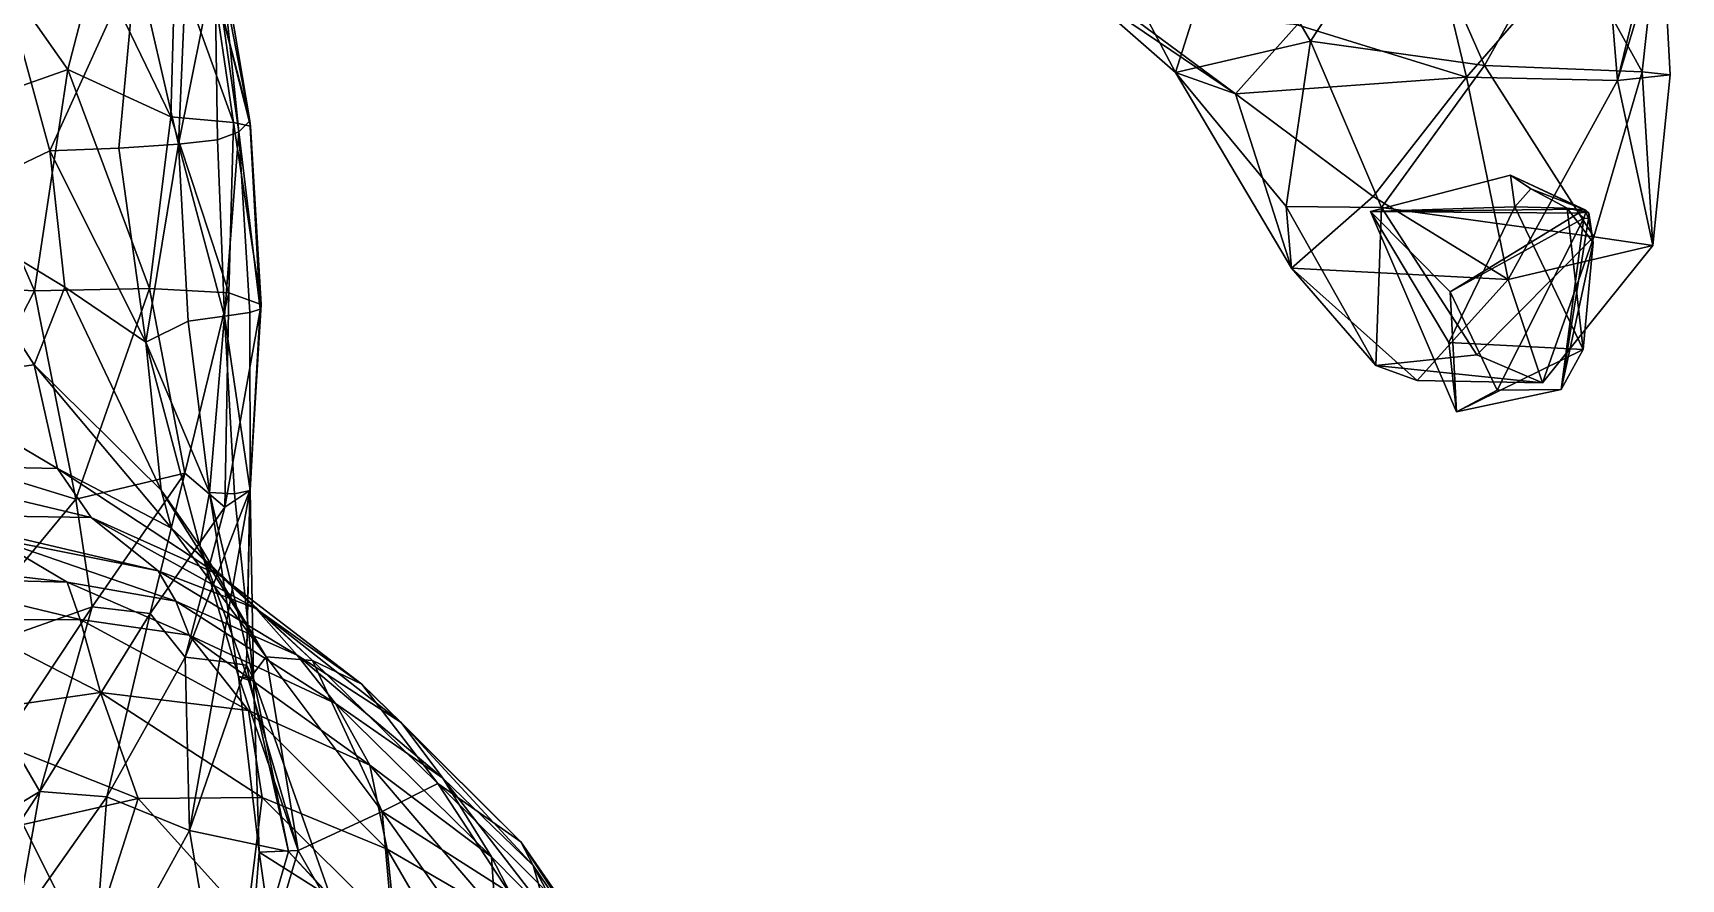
# Model space of a CAD drawing. Extents: x 373697 to 374058, y 6959904 to 6960301.
# Drawn here: x 373896.99 to 373938.7, y 6959943.63 to 6959965.05 of the extents above; entities that cross this region are included whole.
import ezdxf

# ---------------------------------------------------------------- set-up
doc = ezdxf.new("R2010")
doc.units = 0
doc.layers.add('Bht_Fk', color=7, linetype='CONTINUOUS')

msp = doc.modelspace()

# ---------------------------------------------------------------- linework, layer by layer
at = {"layer": 'Bht_Fk'}
for points in [[(373938.696, 6959969.156, 170.693), (373936.749, 6959967.931, 168.411), (373937.085, 6959963.844, 170.037)], [(373938.187, 6959968.355, 172.146), (373938.696, 6959969.156, 170.693), (373937.085, 6959963.844, 170.037)], [(373923.394, 6959968.79, 166.191), (373927.268, 6959968.357, 168.959), (373925.898, 6959964.048, 166.895)], [(373923.472, 6959966.182, 164.56), (373923.394, 6959968.79, 166.191), (373925.898, 6959964.048, 166.895)], [(373927.268, 6959968.357, 168.959), (373931.792, 6959968.611, 171.322), (373929.321, 6959964.84, 170.039)], [(373931.792, 6959968.611, 171.322), (373933.724, 6959964.225, 172.315), (373929.321, 6959964.84, 170.039)], [(373931.792, 6959968.611, 171.322), (373935.683, 6959967.742, 172.538), (373933.724, 6959964.225, 172.315)], [(373897.87, 6959964.121, 203.652), (373895.016, 6959963.116, 203.696), (373894.928, 6959968.302, 202.792)], [(373894.928, 6959968.302, 202.792), (373898.581, 6959966.857, 202.95), (373897.87, 6959964.121, 203.652)], [(373927.268, 6959968.357, 168.959), (373929.321, 6959964.84, 170.039), (373925.898, 6959964.048, 166.895)], [(373937.714, 6959964.062, 172.898), (373935.683, 6959967.742, 172.538), (373938.187, 6959968.355, 172.146)], [(373938.187, 6959968.355, 172.146), (373937.085, 6959963.844, 170.037), (373938.421, 6959963.988, 172.17)], [(373938.421, 6959963.988, 172.17), (373937.714, 6959964.062, 172.898), (373938.187, 6959968.355, 172.146)], [(373932.503, 6959967.122, 165.381), (373933.266, 6959963.928, 167.349), (373936.749, 6959967.931, 168.411)], [(373936.749, 6959967.931, 168.411), (373933.266, 6959963.928, 167.349), (373937.085, 6959963.844, 170.037)], [(373933.724, 6959964.225, 172.315), (373935.683, 6959967.742, 172.538), (373937.714, 6959964.062, 172.898)], [(373901.691, 6959967.472, 197.454), (373901.594, 6959966.813, 195.587), (373902.199, 6959962.544, 197.154)], [(373901.658, 6959967.053, 198.952), (373901.691, 6959967.472, 197.454), (373902.478, 6959962.822, 199.133)], [(373901.691, 6959967.472, 197.454), (373902.199, 6959962.544, 197.154), (373902.478, 6959962.822, 199.133)], [(373896.201, 6959966.529, 188.922), (373897.413, 6959962.063, 189.546), (373899.598, 6959966.882, 191.78)], [(373899.598, 6959966.882, 191.78), (373897.413, 6959962.063, 189.546), (373899.16, 6959962.132, 191.336)], [(373900.477, 6959962.926, 203.275), (373897.87, 6959964.121, 203.652), (373898.581, 6959966.857, 202.95)], [(373898.581, 6959966.857, 202.95), (373900.585, 6959966.872, 201.87), (373900.477, 6959962.926, 203.275)], [(373899.598, 6959966.882, 191.78), (373899.16, 6959962.132, 191.336), (373900.672, 6959962.233, 193.46)], [(373900.864, 6959966.706, 193.638), (373899.598, 6959966.882, 191.78), (373900.672, 6959962.233, 193.46)], [(373900.585, 6959966.872, 201.87), (373902.059, 6959962.783, 201.961), (373900.477, 6959962.926, 203.275)], [(373900.585, 6959966.872, 201.87), (373901.501, 6959966.621, 200.389), (373902.059, 6959962.783, 201.961)], [(373901.594, 6959966.813, 195.587), (373900.672, 6959962.233, 193.46), (373901.659, 6959962.339, 195.442)], [(373901.594, 6959966.813, 195.587), (373900.864, 6959966.706, 193.638), (373900.672, 6959962.233, 193.46)], [(373901.501, 6959966.621, 200.389), (373901.658, 6959967.053, 198.952), (373902.478, 6959962.822, 199.133)], [(373901.594, 6959966.813, 195.587), (373901.659, 6959962.339, 195.442), (373902.199, 6959962.544, 197.154)], [(373928.98, 6959965.251, 164.667), (373933.266, 6959963.928, 167.349), (373932.503, 6959967.122, 165.381)], [(373894.448, 6959960.645, 187.014), (373897.413, 6959962.063, 189.546), (373896.201, 6959966.529, 188.922)], [(373901.501, 6959966.621, 200.389), (373902.494, 6959962.685, 200.768), (373902.059, 6959962.783, 201.961)], [(373902.478, 6959962.822, 199.133), (373902.494, 6959962.685, 200.768), (373901.501, 6959966.621, 200.389)], [(373927.419, 6959963.502, 165.446), (373923.472, 6959966.182, 164.56), (373925.898, 6959964.048, 166.895)], [(373924.539, 6959965.64, 163.497), (373923.472, 6959966.182, 164.56), (373927.419, 6959963.502, 165.446)], [(373928.98, 6959965.251, 164.667), (373924.539, 6959965.64, 163.497), (373927.419, 6959963.502, 165.446)], [(373927.419, 6959963.502, 165.446), (373933.266, 6959963.928, 167.349), (373928.98, 6959965.251, 164.667)], [(373929.321, 6959964.84, 170.039), (373928.707, 6959960.653, 169.298), (373925.898, 6959964.048, 166.895)], [(373929.321, 6959964.84, 170.039), (373931.116, 6959960.629, 171.087), (373928.707, 6959960.653, 169.298)], [(373931.116, 6959960.629, 171.087), (373929.321, 6959964.84, 170.039), (373933.724, 6959964.225, 172.315)], [(373895.016, 6959963.116, 203.696), (373897.87, 6959964.121, 203.652), (373897.022, 6959958.523, 203.825)], [(373899.937, 6959958.577, 203.541), (373897.022, 6959958.523, 203.825), (373897.87, 6959964.121, 203.652)], [(373899.937, 6959958.577, 203.541), (373897.87, 6959964.121, 203.652), (373900.477, 6959962.926, 203.275)], [(373928.834, 6959959.093, 167.634), (373925.898, 6959964.048, 166.895), (373928.707, 6959960.653, 169.298)], [(373927.419, 6959963.502, 165.446), (373925.898, 6959964.048, 166.895), (373928.834, 6959959.093, 167.634)], [(373933.266, 6959963.928, 167.349), (373927.419, 6959963.502, 165.446), (373930.901, 6959960.91, 167.117)], [(373933.266, 6959963.928, 167.349), (373930.901, 6959960.91, 167.117), (373934.317, 6959958.806, 168.965)], [(373931.116, 6959960.629, 171.087), (373933.724, 6959964.225, 172.315), (373936.485, 6959959.89, 173.025)], [(373933.266, 6959963.928, 167.349), (373934.317, 6959958.806, 168.965), (373937.085, 6959963.844, 170.037)], [(373933.724, 6959964.225, 172.315), (373937.714, 6959964.062, 172.898), (373936.485, 6959959.89, 173.025)], [(373936.485, 6959959.89, 173.025), (373937.714, 6959964.062, 172.898), (373937.985, 6959959.664, 171.85)], [(373937.085, 6959963.844, 170.037), (373937.985, 6959959.664, 171.85), (373938.421, 6959963.988, 172.17)], [(373937.714, 6959964.062, 172.898), (373938.421, 6959963.988, 172.17), (373937.985, 6959959.664, 171.85)], [(373930.901, 6959960.91, 167.117), (373927.419, 6959963.502, 165.446), (373928.834, 6959959.093, 167.634)], [(373937.085, 6959963.844, 170.037), (373934.317, 6959958.806, 168.965), (373937.985, 6959959.664, 171.85)], [(373892.568, 6959958.758, 203.308), (373895.016, 6959963.116, 203.696), (373897.022, 6959958.523, 203.825)], [(373899.937, 6959958.577, 203.541), (373900.477, 6959962.926, 203.275), (373901.941, 6959958.472, 202.437)], [(373900.477, 6959962.926, 203.275), (373902.059, 6959962.783, 201.961), (373901.941, 6959958.472, 202.437)], [(373902.059, 6959962.783, 201.961), (373902.763, 6959958.173, 200.683), (373901.941, 6959958.472, 202.437)], [(373902.059, 6959962.783, 201.961), (373902.494, 6959962.685, 200.768), (373902.763, 6959958.173, 200.683)], [(373902.478, 6959962.822, 199.133), (373902.199, 6959962.544, 197.154), (373902.739, 6959958.059, 198.613)], [(373902.478, 6959962.822, 199.133), (373902.763, 6959958.173, 200.683), (373902.494, 6959962.685, 200.768)], [(373902.739, 6959958.059, 198.613), (373902.763, 6959958.173, 200.683), (373902.478, 6959962.822, 199.133)], [(373899.16, 6959962.132, 191.336), (373899.844, 6959957.223, 191.431), (373900.672, 6959962.233, 193.46)], [(373900.672, 6959962.233, 193.46), (373899.844, 6959957.223, 191.431), (373900.914, 6959957.753, 193.415)], [(373901.659, 6959962.339, 195.442), (373900.672, 6959962.233, 193.46), (373901.837, 6959957.879, 195.39)], [(373900.914, 6959957.753, 193.415), (373901.837, 6959957.879, 195.39), (373900.672, 6959962.233, 193.46)], [(373902.199, 6959962.544, 197.154), (373901.659, 6959962.339, 195.442), (373901.837, 6959957.879, 195.39)], [(373902.199, 6959962.544, 197.154), (373901.837, 6959957.879, 195.39), (373902.474, 6959957.972, 197.252)], [(373902.474, 6959957.972, 197.252), (373902.739, 6959958.059, 198.613), (373902.199, 6959962.544, 197.154)], [(373897.413, 6959962.063, 189.546), (373894.448, 6959960.645, 187.014), (373897.797, 6959958.614, 189.16)], [(373899.16, 6959962.132, 191.336), (373897.413, 6959962.063, 189.546), (373899.844, 6959957.223, 191.431)], [(373897.797, 6959958.614, 189.16), (373899.844, 6959957.223, 191.431), (373897.413, 6959962.063, 189.546)], [(373930.834, 6959960.531, 183.459), (373934.38, 6959961.449, 185.859), (373934.487, 6959960.642, 186.297)], [(373930.834, 6959960.531, 183.459), (373936.209, 6959960.583, 184.985), (373934.38, 6959961.449, 185.859)], [(373936.285, 6959960.56, 185.032), (373934.892, 6959961.099, 186.314), (373934.38, 6959961.449, 185.859)], [(373936.209, 6959960.583, 184.985), (373936.285, 6959960.56, 185.032), (373934.38, 6959961.449, 185.859)], [(373934.487, 6959960.642, 186.297), (373934.38, 6959961.449, 185.859), (373934.892, 6959961.099, 186.314)], [(373935.817, 6959960.614, 186.566), (373934.487, 6959960.642, 186.297), (373934.892, 6959961.099, 186.314)], [(373934.892, 6959961.099, 186.314), (373936.285, 6959960.56, 185.032), (373935.817, 6959960.614, 186.566)], [(373894.448, 6959960.645, 187.014), (373893.861, 6959956.238, 184.878), (373897.014, 6959956.648, 187.567)], [(373894.448, 6959960.645, 187.014), (373897.014, 6959956.648, 187.567), (373897.797, 6959958.614, 189.16)], [(373928.707, 6959960.653, 169.298), (373931.116, 6959960.629, 171.087), (373930.974, 6959956.627, 169.841)], [(373928.834, 6959959.093, 167.634), (373928.707, 6959960.653, 169.298), (373930.974, 6959956.627, 169.841)], [(373934.317, 6959958.806, 168.965), (373930.901, 6959960.91, 167.117), (373928.834, 6959959.093, 167.634)], [(373932.816, 6959957.212, 185.296), (373930.834, 6959960.531, 183.459), (373934.487, 6959960.642, 186.297)], [(373930.834, 6959960.531, 183.459), (373936.1, 6959960.487, 184.879), (373936.209, 6959960.583, 184.985)], [(373933.014, 6959955.459, 183.867), (373930.834, 6959960.531, 183.459), (373932.816, 6959957.212, 185.296)], [(373933.014, 6959955.459, 183.867), (373932.855, 6959958.495, 183.021), (373930.834, 6959960.531, 183.459)], [(373936.1, 6959960.487, 184.879), (373930.834, 6959960.531, 183.459), (373932.855, 6959958.495, 183.021)], [(373931.116, 6959960.629, 171.087), (373933.528, 6959956.901, 171.617), (373930.974, 6959956.627, 169.841)], [(373931.116, 6959960.629, 171.087), (373936.485, 6959959.89, 173.025), (373933.528, 6959956.901, 171.617)], [(373932.816, 6959957.212, 185.296), (373934.487, 6959960.642, 186.297), (373936.218, 6959957.033, 186.307)], [(373936.218, 6959957.033, 186.307), (373934.487, 6959960.642, 186.297), (373935.817, 6959960.614, 186.566)], [(373936.47, 6959959.743, 185.326), (373936.218, 6959957.033, 186.307), (373935.817, 6959960.614, 186.566)], [(373936.359, 6959960.491, 185.064), (373936.47, 6959959.743, 185.326), (373935.817, 6959960.614, 186.566)], [(373936.285, 6959960.56, 185.032), (373936.359, 6959960.491, 185.064), (373935.817, 6959960.614, 186.566)], [(373936.1, 6959960.487, 184.879), (373936.286, 6959960.507, 184.997), (373936.209, 6959960.583, 184.985)], [(373936.286, 6959960.507, 184.997), (373936.285, 6959960.56, 185.032), (373936.209, 6959960.583, 184.985)], [(373936.359, 6959960.491, 185.064), (373936.285, 6959960.56, 185.032), (373936.286, 6959960.507, 184.997)], [(373936.237, 6959960.357, 184.938), (373936.1, 6959960.487, 184.879), (373932.855, 6959958.495, 183.021)], [(373934.043, 6959956.003, 183.708), (373936.237, 6959960.357, 184.938), (373932.855, 6959958.495, 183.021)], [(373936.237, 6959960.357, 184.938), (373934.043, 6959956.003, 183.708), (373935.661, 6959956.021, 184.707)], [(373936.354, 6959960.354, 185.02), (373936.237, 6959960.357, 184.938), (373935.661, 6959956.021, 184.707)], [(373936.47, 6959959.743, 185.326), (373936.354, 6959960.354, 185.02), (373935.661, 6959956.021, 184.707)], [(373936.1, 6959960.487, 184.879), (373936.237, 6959960.357, 184.938), (373936.286, 6959960.507, 184.997)], [(373936.286, 6959960.507, 184.997), (373936.237, 6959960.357, 184.938), (373936.354, 6959960.354, 185.02)], [(373936.354, 6959960.354, 185.02), (373936.359, 6959960.491, 185.064), (373936.286, 6959960.507, 184.997)], [(373936.47, 6959959.743, 185.326), (373936.359, 6959960.491, 185.064), (373936.354, 6959960.354, 185.02)], [(373933.528, 6959956.901, 171.617), (373936.485, 6959959.89, 173.025), (373935.192, 6959956.192, 170.77)], [(373935.192, 6959956.192, 170.77), (373936.485, 6959959.89, 173.025), (373937.985, 6959959.664, 171.85)], [(373936.218, 6959957.033, 186.307), (373936.47, 6959959.743, 185.326), (373935.661, 6959956.021, 184.707)], [(373935.192, 6959956.192, 170.77), (373937.985, 6959959.664, 171.85), (373934.317, 6959958.806, 168.965)], [(373928.834, 6959959.093, 167.634), (373930.974, 6959956.627, 169.841), (373932.016, 6959956.254, 168.9)], [(373934.317, 6959958.806, 168.965), (373928.834, 6959959.093, 167.634), (373932.016, 6959956.254, 168.9)], [(373892.568, 6959958.758, 203.308), (373897.022, 6959958.523, 203.825), (373894.822, 6959954.239, 203.083)], [(373897.022, 6959958.523, 203.825), (373898.073, 6959953.243, 202.883), (373894.822, 6959954.239, 203.083)], [(373897.014, 6959956.648, 187.567), (373900.229, 6959953.472, 189.949), (373897.797, 6959958.614, 189.16)], [(373898.073, 6959953.243, 202.883), (373897.022, 6959958.523, 203.825), (373899.937, 6959958.577, 203.541)], [(373900.229, 6959953.472, 189.949), (373899.844, 6959957.223, 191.431), (373897.797, 6959958.614, 189.16)], [(373899.937, 6959958.577, 203.541), (373900.834, 6959953.902, 202.166), (373898.073, 6959953.243, 202.883)], [(373900.834, 6959953.902, 202.166), (373899.937, 6959958.577, 203.541), (373901.941, 6959958.472, 202.437)], [(373901.844, 6959953.044, 200.567), (373900.834, 6959953.902, 202.166), (373901.941, 6959958.472, 202.437)], [(373902.763, 6959958.173, 200.683), (373901.844, 6959953.044, 200.567), (373901.941, 6959958.472, 202.437)], [(373935.192, 6959956.192, 170.77), (373934.317, 6959958.806, 168.965), (373932.016, 6959956.254, 168.9)], [(373933.014, 6959955.459, 183.867), (373934.043, 6959956.003, 183.708), (373932.855, 6959958.495, 183.021)], [(373901.844, 6959953.044, 200.567), (373902.763, 6959958.173, 200.683), (373902.474, 6959953.462, 198.831)], [(373902.474, 6959953.462, 198.831), (373902.763, 6959958.173, 200.683), (373902.739, 6959958.059, 198.613)], [(373902.474, 6959953.462, 198.831), (373902.739, 6959958.059, 198.613), (373902.481, 6959953.462, 197.019)], [(373902.481, 6959953.462, 197.019), (373902.739, 6959958.059, 198.613), (373902.474, 6959957.972, 197.252)], [(373899.844, 6959957.223, 191.431), (373901.455, 6959953.417, 193.511), (373900.914, 6959957.753, 193.415)], [(373901.455, 6959953.417, 193.511), (373901.837, 6959957.879, 195.39), (373900.914, 6959957.753, 193.415)], [(373902.086, 6959953.382, 195.327), (373901.837, 6959957.879, 195.39), (373901.455, 6959953.417, 193.511)], [(373902.474, 6959957.972, 197.252), (373901.837, 6959957.879, 195.39), (373902.481, 6959953.462, 197.019)], [(373902.086, 6959953.382, 195.327), (373902.481, 6959953.462, 197.019), (373901.837, 6959957.879, 195.39)], [(373899.844, 6959957.223, 191.431), (373901.207, 6959952.068, 191.655), (373901.455, 6959953.417, 193.511)], [(373901.207, 6959952.068, 191.655), (373899.844, 6959957.223, 191.431), (373900.229, 6959953.472, 189.949)], [(373936.218, 6959957.033, 186.307), (373933.014, 6959955.459, 183.867), (373932.816, 6959957.212, 185.296)], [(373930.974, 6959956.627, 169.841), (373933.528, 6959956.901, 171.617), (373935.192, 6959956.192, 170.77)], [(373933.014, 6959955.459, 183.867), (373936.218, 6959957.033, 186.307), (373935.661, 6959956.021, 184.707)], [(373897.014, 6959956.648, 187.567), (373893.861, 6959956.238, 184.878), (373897.609, 6959954.023, 185.651)], [(373897.014, 6959956.648, 187.567), (373900.491, 6959952.516, 188.121), (373900.229, 6959953.472, 189.949)], [(373897.609, 6959954.023, 185.651), (373900.491, 6959952.516, 188.121), (373897.014, 6959956.648, 187.567)], [(373935.192, 6959956.192, 170.77), (373932.016, 6959956.254, 168.9), (373930.974, 6959956.627, 169.841)], [(373897.609, 6959954.023, 185.651), (373893.861, 6959956.238, 184.878), (373892.819, 6959954.12, 182.626)], [(373935.661, 6959956.021, 184.707), (373934.043, 6959956.003, 183.708), (373933.014, 6959955.459, 183.867)], [(373898.464, 6959952.781, 184.116), (373897.609, 6959954.023, 185.651), (373892.819, 6959954.12, 182.626)], [(373894.106, 6959952.846, 181.083), (373898.464, 6959952.781, 184.116), (373892.819, 6959954.12, 182.626)], [(373894.715, 6959949.193, 201.825), (373894.822, 6959954.239, 203.083), (373898.073, 6959953.243, 202.883)], [(373901.705, 6959951.32, 186.398), (373900.491, 6959952.516, 188.121), (373897.609, 6959954.023, 185.651)], [(373898.464, 6959952.781, 184.116), (373901.705, 6959951.32, 186.398), (373897.609, 6959954.023, 185.651)], [(373900.834, 6959953.902, 202.166), (373898.488, 6959950.521, 201.896), (373898.073, 6959953.243, 202.883)], [(373900.834, 6959953.902, 202.166), (373899.954, 6959950.357, 201.044), (373898.488, 6959950.521, 201.896)], [(373901.844, 6959953.044, 200.567), (373899.954, 6959950.357, 201.044), (373900.834, 6959953.902, 202.166)], [(373902.89, 6959949.26, 190.659), (373901.207, 6959952.068, 191.655), (373900.229, 6959953.472, 189.949)], [(373900.491, 6959952.516, 188.121), (373902.89, 6959949.26, 190.659), (373900.229, 6959953.472, 189.949)], [(373902.474, 6959953.462, 198.831), (373900.841, 6959949.249, 199.53), (373901.844, 6959953.044, 200.567)], [(373901.71, 6959949.148, 198.491), (373900.841, 6959949.249, 199.53), (373902.474, 6959953.462, 198.831)], [(373902.392, 6959949.044, 197.319), (373901.71, 6959949.148, 198.491), (373902.474, 6959953.462, 198.831)], [(373902.568, 6959948.709, 195.445), (373902.481, 6959953.462, 197.019), (373902.086, 6959953.382, 195.327)], [(373902.481, 6959953.462, 197.019), (373902.392, 6959949.044, 197.319), (373902.474, 6959953.462, 198.831)], [(373902.392, 6959949.044, 197.319), (373902.481, 6959953.462, 197.019), (373902.568, 6959948.709, 195.445)], [(373898.073, 6959953.243, 202.883), (373898.488, 6959950.521, 201.896), (373894.715, 6959949.193, 201.825)], [(373900.841, 6959949.249, 199.53), (373899.954, 6959950.357, 201.044), (373901.844, 6959953.044, 200.567)], [(373901.207, 6959952.068, 191.655), (373902.192, 6959948.757, 193.136), (373901.455, 6959953.417, 193.511)], [(373901.455, 6959953.417, 193.511), (373902.568, 6959948.709, 195.445), (373902.086, 6959953.382, 195.327)], [(373902.192, 6959948.757, 193.136), (373902.568, 6959948.709, 195.445), (373901.455, 6959953.417, 193.511)], [(373898.464, 6959952.781, 184.116), (373894.106, 6959952.846, 181.083), (373900.16, 6959951.437, 182.881)], [(373895.955, 6959952.264, 180.155), (373900.16, 6959951.437, 182.881), (373894.106, 6959952.846, 181.083)], [(373902.626, 6959950.483, 185.25), (373901.705, 6959951.32, 186.398), (373898.464, 6959952.781, 184.116)], [(373898.464, 6959952.781, 184.116), (373900.16, 6959951.437, 182.881), (373902.626, 6959950.483, 185.25)], [(373895.955, 6959952.264, 180.155), (373892.151, 6959951.806, 177.196), (373897.851, 6959951.143, 178.812)], [(373900.16, 6959951.437, 182.881), (373895.955, 6959952.264, 180.155), (373900.604, 6959950.667, 181.291)], [(373895.955, 6959952.264, 180.155), (373897.851, 6959951.143, 178.812), (373900.604, 6959950.667, 181.291)], [(373900.491, 6959952.516, 188.121), (373904.058, 6959949.167, 189.031), (373902.89, 6959949.26, 190.659)], [(373900.491, 6959952.516, 188.121), (373901.705, 6959951.32, 186.398), (373904.058, 6959949.167, 189.031)], [(373897.851, 6959951.143, 178.812), (373892.151, 6959951.806, 177.196), (373893.845, 6959951.25, 175.959)], [(373902.441, 6959948.663, 191.918), (373902.192, 6959948.757, 193.136), (373901.207, 6959952.068, 191.655)], [(373902.441, 6959948.663, 191.918), (373901.207, 6959952.068, 191.655), (373902.89, 6959949.26, 190.659)], [(373902.626, 6959950.483, 185.25), (373900.16, 6959951.437, 182.881), (373903.674, 6959949.296, 183.799)], [(373900.16, 6959951.437, 182.881), (373900.604, 6959950.667, 181.291), (373903.674, 6959949.296, 183.799)], [(373897.851, 6959951.143, 178.812), (373893.845, 6959951.25, 175.959), (373898.18, 6959950.201, 177.199)], [(373893.845, 6959951.25, 175.959), (373895.118, 6959950.181, 174.994), (373898.18, 6959950.201, 177.199)], [(373900.604, 6959950.667, 181.291), (373897.851, 6959951.143, 178.812), (373900.937, 6959949.807, 179.68)], [(373897.851, 6959951.143, 178.812), (373898.18, 6959950.201, 177.199), (373900.937, 6959949.807, 179.68)], [(373901.705, 6959951.32, 186.398), (373905.307, 6959948.568, 187.591), (373904.058, 6959949.167, 189.031)], [(373901.705, 6959951.32, 186.398), (373902.626, 6959950.483, 185.25), (373905.307, 6959948.568, 187.591)], [(373898.488, 6959950.521, 201.896), (373896.336, 6959947.276, 201.132), (373894.715, 6959949.193, 201.825)], [(373897.164, 6959945.851, 200.14), (373896.336, 6959947.276, 201.132), (373898.488, 6959950.521, 201.896)], [(373899.954, 6959950.357, 201.044), (373897.164, 6959945.851, 200.14), (373898.488, 6959950.521, 201.896)], [(373904.641, 6959948.075, 182.367), (373900.604, 6959950.667, 181.291), (373900.937, 6959949.807, 179.68)], [(373903.674, 6959949.296, 183.799), (373900.604, 6959950.667, 181.291), (373904.641, 6959948.075, 182.367)], [(373895.118, 6959950.181, 174.994), (373894.439, 6959947.74, 172.644), (373898.697, 6959948.355, 175.548)], [(373898.697, 6959948.355, 175.548), (373898.18, 6959950.201, 177.199), (373895.118, 6959950.181, 174.994)], [(373899.954, 6959950.357, 201.044), (373898.86, 6959945.711, 198.927), (373897.164, 6959945.851, 200.14)], [(373900.937, 6959949.807, 179.68), (373898.18, 6959950.201, 177.199), (373902.443, 6959947.898, 178.377)], [(373898.18, 6959950.201, 177.199), (373898.697, 6959948.355, 175.548), (373902.443, 6959947.898, 178.377)], [(373900.841, 6959949.249, 199.53), (373898.86, 6959945.711, 198.927), (373899.954, 6959950.357, 201.044)], [(373906.307, 6959947.596, 186.159), (373902.626, 6959950.483, 185.25), (373903.674, 6959949.296, 183.799)], [(373902.626, 6959950.483, 185.25), (373906.307, 6959947.596, 186.159), (373905.307, 6959948.568, 187.591)], [(373905.511, 6959946.515, 180.913), (373900.937, 6959949.807, 179.68), (373902.443, 6959947.898, 178.377)], [(373900.937, 6959949.807, 179.68), (373905.511, 6959946.515, 180.913), (373904.641, 6959948.075, 182.367)], [(373902.441, 6959948.663, 191.918), (373902.89, 6959949.26, 190.659), (373903.7, 6959944.352, 192.439)], [(373902.89, 6959949.26, 190.659), (373905.828, 6959945.338, 191.596), (373903.7, 6959944.352, 192.439)], [(373902.89, 6959949.26, 190.659), (373904.058, 6959949.167, 189.031), (373905.828, 6959945.338, 191.596)], [(373906.307, 6959947.596, 186.159), (373903.674, 6959949.296, 183.799), (373907.361, 6959946.188, 184.8)], [(373904.641, 6959948.075, 182.367), (373907.361, 6959946.188, 184.8), (373903.674, 6959949.296, 183.799)], [(373900.952, 6959944.859, 197.783), (373898.86, 6959945.711, 198.927), (373900.841, 6959949.249, 199.53)], [(373901.71, 6959949.148, 198.491), (373900.952, 6959944.859, 197.783), (373900.841, 6959949.249, 199.53)], [(373902.392, 6959949.044, 197.319), (373900.952, 6959944.859, 197.783), (373901.71, 6959949.148, 198.491)], [(373900.952, 6959944.859, 197.783), (373902.392, 6959949.044, 197.319), (373903.452, 6959944.331, 197.126)], [(373902.568, 6959948.709, 195.445), (373903.452, 6959944.331, 197.126), (373902.392, 6959949.044, 197.319)], [(373904.058, 6959949.167, 189.031), (373907.235, 6959946.053, 190.248), (373905.828, 6959945.338, 191.596)], [(373905.307, 6959948.568, 187.591), (373907.235, 6959946.053, 190.248), (373904.058, 6959949.167, 189.031)], [(373902.192, 6959948.757, 193.136), (373902.71, 6959944.316, 193.749), (373902.568, 6959948.709, 195.445)], [(373902.192, 6959948.757, 193.136), (373903.7, 6959944.352, 192.439), (373902.71, 6959944.316, 193.749)], [(373902.192, 6959948.757, 193.136), (373902.441, 6959948.663, 191.918), (373903.7, 6959944.352, 192.439)], [(373904.527, 6959943.163, 196.021), (373903.452, 6959944.331, 197.126), (373902.568, 6959948.709, 195.445)], [(373902.71, 6959944.316, 193.749), (373904.527, 6959943.163, 196.021), (373902.568, 6959948.709, 195.445)], [(373905.307, 6959948.568, 187.591), (373906.307, 6959947.596, 186.159), (373909.331, 6959944.571, 189.084)], [(373905.307, 6959948.568, 187.591), (373909.331, 6959944.571, 189.084), (373907.235, 6959946.053, 190.248)], [(373894.439, 6959947.74, 172.644), (373899.647, 6959945.667, 174.449), (373898.697, 6959948.355, 175.548)], [(373898.697, 6959948.355, 175.548), (373902.785, 6959945.696, 176.706), (373902.443, 6959947.898, 178.377)], [(373898.697, 6959948.355, 175.548), (373899.647, 6959945.667, 174.449), (373902.785, 6959945.696, 176.706)], [(373907.361, 6959946.188, 184.8), (373904.641, 6959948.075, 182.367), (373908.593, 6959944.193, 183.788)], [(373904.641, 6959948.075, 182.367), (373905.511, 6959946.515, 180.913), (373908.593, 6959944.193, 183.788)], [(373896.738, 6959945.009, 172.509), (373899.647, 6959945.667, 174.449), (373894.439, 6959947.74, 172.644)], [(373905.948, 6959944.385, 179.001), (373905.511, 6959946.515, 180.913), (373902.443, 6959947.898, 178.377)], [(373902.785, 6959945.696, 176.706), (373905.948, 6959944.385, 179.001), (373902.443, 6959947.898, 178.377)], [(373906.307, 6959947.596, 186.159), (373907.361, 6959946.188, 184.8), (373909.647, 6959943.972, 187.063)], [(373909.331, 6959944.571, 189.084), (373906.307, 6959947.596, 186.159), (373909.647, 6959943.972, 187.063)], [(373897.164, 6959945.851, 200.14), (373894.176, 6959944.049, 200.357), (373896.336, 6959947.276, 201.132)], [(373905.511, 6959946.515, 180.913), (373908.685, 6959942.8, 181.736), (373908.593, 6959944.193, 183.788)], [(373908.685, 6959942.8, 181.736), (373905.511, 6959946.515, 180.913), (373905.948, 6959944.385, 179.001)], [(373907.235, 6959946.053, 190.248), (373909.039, 6959943.293, 191.694), (373905.828, 6959945.338, 191.596)], [(373907.235, 6959946.053, 190.248), (373910.68, 6959942.628, 190.478), (373909.039, 6959943.293, 191.694)], [(373909.331, 6959944.571, 189.084), (373910.68, 6959942.628, 190.478), (373907.235, 6959946.053, 190.248)], [(373909.996, 6959942.78, 185.464), (373907.361, 6959946.188, 184.8), (373908.593, 6959944.193, 183.788)], [(373907.361, 6959946.188, 184.8), (373909.996, 6959942.78, 185.464), (373909.647, 6959943.972, 187.063)], [(373894.176, 6959944.049, 200.357), (373897.164, 6959945.851, 200.14), (373894.307, 6959941.481, 199.158)], [(373897.164, 6959945.851, 200.14), (373896.56, 6959942.457, 198.134), (373894.307, 6959941.481, 199.158)], [(373897.164, 6959945.851, 200.14), (373898.86, 6959945.711, 198.927), (373896.56, 6959942.457, 198.134)], [(373898.86, 6959945.711, 198.927), (373898.447, 6959940.306, 196.971), (373896.56, 6959942.457, 198.134)], [(373899.647, 6959945.667, 174.449), (373896.738, 6959945.009, 172.509), (373898.386, 6959941.717, 172.367)], [(373902.41, 6959942.608, 174.982), (373899.647, 6959945.667, 174.449), (373898.386, 6959941.717, 172.367)], [(373898.86, 6959945.711, 198.927), (373900.952, 6959944.859, 197.783), (373898.447, 6959940.306, 196.971)], [(373899.647, 6959945.667, 174.449), (373902.41, 6959942.608, 174.982), (373902.785, 6959945.696, 176.706)], [(373902.785, 6959945.696, 176.706), (373902.41, 6959942.608, 174.982), (373906.162, 6959942.332, 177.924)], [(373902.785, 6959945.696, 176.706), (373906.162, 6959942.332, 177.924), (373905.948, 6959944.385, 179.001)], [(373903.7, 6959944.352, 192.439), (373905.828, 6959945.338, 191.596), (373906.325, 6959939.769, 192.899)], [(373905.828, 6959945.338, 191.596), (373908.117, 6959942.094, 192.624), (373906.325, 6959939.769, 192.899)], [(373909.039, 6959943.293, 191.694), (373908.117, 6959942.094, 192.624), (373905.828, 6959945.338, 191.596)], [(373893.324, 6959943.095, 170.341), (373898.386, 6959941.717, 172.367), (373896.738, 6959945.009, 172.509)], [(373898.447, 6959940.306, 196.971), (373900.952, 6959944.859, 197.783), (373901.924, 6959939.096, 197.331)], [(373900.952, 6959944.859, 197.783), (373903.452, 6959944.331, 197.126), (373901.924, 6959939.096, 197.331)], [(373901.924, 6959939.096, 197.331), (373903.452, 6959944.331, 197.126), (373906.911, 6959940.646, 198.478)], [(373903.7, 6959944.352, 192.439), (373902.351, 6959939.806, 192.985), (373902.71, 6959944.316, 193.749)], [(373906.325, 6959939.769, 192.899), (373902.351, 6959939.806, 192.985), (373903.7, 6959944.352, 192.439)], [(373902.71, 6959944.316, 193.749), (373902.351, 6959939.806, 192.985), (373903.343, 6959939.879, 194.482)], [(373902.71, 6959944.316, 193.749), (373903.343, 6959939.879, 194.482), (373904.527, 6959943.163, 196.021)], [(373903.452, 6959944.331, 197.126), (373904.527, 6959943.163, 196.021), (373906.911, 6959940.646, 198.478)], [(373908.685, 6959942.8, 181.736), (373905.948, 6959944.385, 179.001), (373908.991, 6959939.151, 179.759)], [(373905.948, 6959944.385, 179.001), (373906.162, 6959942.332, 177.924), (373908.991, 6959939.151, 179.759)], [(373912.283, 6959940.081, 189.432), (373909.331, 6959944.571, 189.084), (373909.647, 6959943.972, 187.063)], [(373912.283, 6959940.081, 189.432), (373910.68, 6959942.628, 190.478), (373909.331, 6959944.571, 189.084)], [(373911.029, 6959939.49, 184.08), (373909.996, 6959942.78, 185.464), (373908.593, 6959944.193, 183.788)], [(373908.685, 6959942.8, 181.736), (373911.029, 6959939.49, 184.08), (373908.593, 6959944.193, 183.788)], [(373912.32, 6959938.915, 187.803), (373909.647, 6959943.972, 187.063), (373909.996, 6959942.78, 185.464)], [(373909.647, 6959943.972, 187.063), (373912.32, 6959938.915, 187.803), (373912.283, 6959940.081, 189.432)]]:
    msp.add_3dface(points, dxfattribs=at)

doc.saveas('drawing.dxf')
